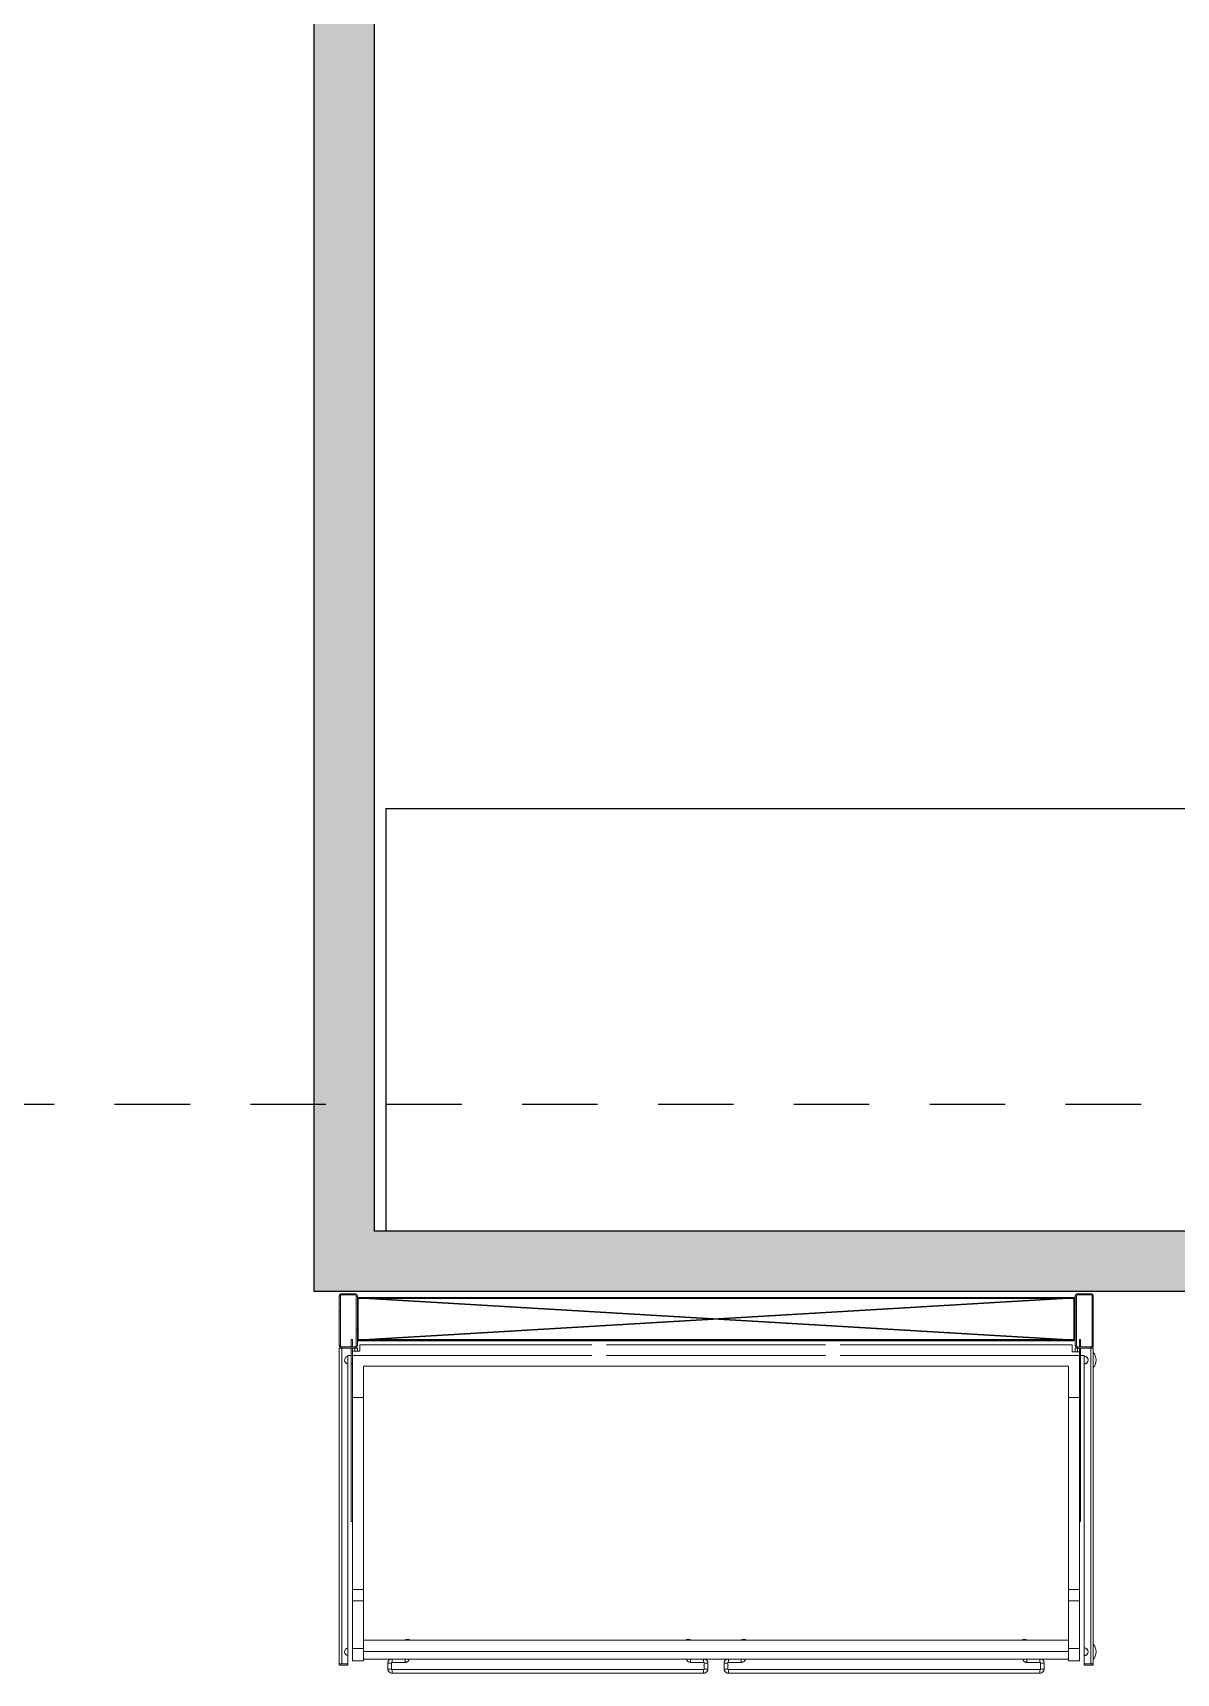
# Model space of a CAD drawing. Header units: metres. Extents: x 95 to 486, y 2972 to 3465.
# Drawn here: x 217.373 to 219.267, y 3399.112 to 3401.83 of the extents above; entities that cross this region are included whole.
import ezdxf

# ---------------------------------------------------------------- set-up
doc = ezdxf.new("R2010")
doc.units = ezdxf.units.M
doc.linetypes.add('CENTERX2', pattern=[20.32, 12.7, -2.54, 2.54, -2.54])
doc.linetypes.add('HIDDEN2', pattern=[0.1875, 0.125, -0.0625])
for name, color, linetype in [('0_MUROS', 7, 'Continuous'), ('E_INOXIGAS', 1, 'Continuous'), ('IMS - EQUIPOS', 123, 'Continuous')]:
    doc.layers.add(name, color=color, linetype=linetype)

msp = doc.modelspace()

# ---------------------------------------------------------------- hatches: boundary and pattern name
at = {"layer": '0_MUROS'}
h = msp.add_hatch(color=256, dxfattribs=at)
h.paths.add_polyline_path([(217.9386, 3404.9645), (217.8386, 3404.9645), (217.8386, 3400.0545), (217.9386, 3400.0545)])
h.paths.add_polyline_path([(220.5886, 3399.8445), (217.9386, 3399.8445), (217.9386, 3400.0545), (217.8386, 3400.0545), (217.8386, 3399.7445), (220.5886, 3399.7445)])
h.paths.add_polyline_path([(220.8386, 3399.8445), (220.5886, 3399.8445), (220.5886, 3399.5945), (220.8386, 3399.5945)])
h.paths.add_polyline_path([(220.8386, 3404.8245), (220.5886, 3404.8245), (220.5886, 3404.5745), (220.8386, 3404.5745)])
h.paths.add_polyline_path([(225.2586, 3405.1545), (224.7786, 3405.1545), (224.7786, 3404.4445), (225.2586, 3404.4445)])
h.paths.add_polyline_path([(225.2986, 3399.9345), (224.9386, 3399.9345), (224.9386, 3399.4345), (225.2986, 3399.4345)])
h.paths.add_polyline_path([(230.7786, 3404.8595), (230.4586, 3404.8595), (230.4586, 3404.5395), (230.7786, 3404.5395)])
h.paths.add_polyline_path([(230.7786, 3399.8795), (230.4586, 3399.8795), (230.4586, 3399.5595), (230.7786, 3399.5595)])

# ---------------------------------------------------------------- linework, layer by layer
for p, q in [((217.8386, 3404.9645), (217.8386, 3399.7445)), ((217.9386, 3404.9645), (217.9386, 3399.8445)), ((220.5886, 3399.8445), (217.9386, 3399.8445)), ((220.5886, 3399.7445), (217.8386, 3399.7445))]:
    msp.add_line(p, q, dxfattribs=at)
at = {"layer": '0_MUROS', "color": 2, "linetype": 'HIDDEN2'}
msp.add_line((230.4586, 3400.0545), (216.4886, 3400.0545), dxfattribs=at)
at = {"layer": 'E_INOXIGAS'}
for q in [(220.8386, 3400.5445), (217.9578, 3399.8445)]:
    msp.add_line((217.9578, 3400.5445), q, dxfattribs=at)
at = {"layer": 'IMS - EQUIPOS', "linetype": 'Continuous', "lineweight": 15}
for p, q in [((217.8827, 3399.7369), (217.8807, 3399.7369)), ((217.8807, 3399.7369), (217.8807, 3399.7109)), ((217.8827, 3399.7369), (217.8827, 3399.7109)), ((217.8847, 3399.7409), (217.8847, 3399.7389)), ((217.9067, 3399.7409), (217.8847, 3399.7409)), ((217.9067, 3399.7389), (217.8847, 3399.7389)), ((217.9067, 3399.7389), (217.9067, 3399.7409)), ((217.9107, 3399.7369), (217.9087, 3399.7369)), ((217.9087, 3399.6809), (217.9087, 3399.7369)), ((217.9107, 3399.6809), (217.9107, 3399.7369)), ((217.9116, 3399.733), (217.9107, 3399.733)), ((217.9116, 3399.6648), (217.9116, 3399.733)), ((219.0976, 3399.733), (217.9116, 3399.733)), ((217.9125, 3399.7348), (219.0967, 3399.7348)), ((219.0976, 3399.733), (219.0985, 3399.733)), ((219.0976, 3399.733), (219.0976, 3399.6648)), ((219.0985, 3399.6648), (219.0985, 3399.733)), ((219.1016, 3399.7369), (219.0996, 3399.7369)), ((219.0996, 3399.7369), (219.0996, 3399.7109)), ((219.1016, 3399.7369), (219.1016, 3399.7109)), ((219.1036, 3399.7409), (219.1036, 3399.7389)), ((219.1256, 3399.7409), (219.1036, 3399.7409)), ((219.1256, 3399.7389), (219.1036, 3399.7389)), ((219.1256, 3399.7389), (219.1256, 3399.7409)), ((219.1276, 3399.6809), (219.1276, 3399.7369)), ((219.1296, 3399.7369), (219.1276, 3399.7369)), ((219.1296, 3399.6809), (219.1296, 3399.7369)), ((217.8827, 3399.7109), (217.8807, 3399.7109)), ((217.8807, 3399.7109), (217.8807, 3399.6549)), ((217.8827, 3399.7109), (217.8827, 3399.6549)), ((219.1016, 3399.7109), (219.0996, 3399.7109)), ((219.0996, 3399.7109), (219.0996, 3399.6549)), ((219.1016, 3399.7109), (219.1016, 3399.6549)), ((217.9006, 3399.6649), (217.9026, 3399.6649)), ((217.9006, 3399.6649), (217.9006, 3399.6529)), ((217.9026, 3399.6649), (217.9026, 3399.6529)), ((217.9107, 3399.6809), (217.9087, 3399.6809)), ((217.9087, 3399.6549), (217.9087, 3399.6809)), ((217.9107, 3399.6549), (217.9107, 3399.6809)), ((217.9116, 3399.6648), (217.9107, 3399.6648)), ((217.9116, 3399.6648), (219.0976, 3399.6648)), ((219.0967, 3399.663), (217.9125, 3399.663)), ((219.0976, 3399.6648), (219.0985, 3399.6648)), ((219.1086, 3399.6649), (219.1066, 3399.6649)), ((219.1066, 3399.6649), (219.1066, 3399.6529)), ((219.1086, 3399.6649), (219.1086, 3399.6529)), ((219.1296, 3399.6809), (219.1276, 3399.6809)), ((219.1276, 3399.6549), (219.1276, 3399.6809)), ((219.1296, 3399.6549), (219.1296, 3399.6809)), ((217.8807, 3399.6549), (217.8827, 3399.6549)), ((217.8807, 3399.1277), (217.8807, 3399.6509)), ((217.8847, 3399.6509), (217.8807, 3399.6509)), ((217.8847, 3399.6529), (217.8847, 3399.6509)), ((217.8847, 3399.6529), (217.9067, 3399.6529)), ((217.8847, 3399.6509), (217.9067, 3399.6509)), ((217.8847, 3399.1277), (217.8847, 3399.6509)), ((217.8946, 3399.6384), (217.9006, 3399.6384)), ((217.8946, 3399.6384), (217.8946, 3399.1257)), ((217.9006, 3399.6509), (217.9006, 3399.6249)), ((217.9026, 3399.6509), (217.9026, 3399.6455)), ((217.9026, 3399.6384), (217.9026, 3399.6455)), ((217.9026, 3399.6455), (217.9146, 3399.6455)), ((218.2991, 3399.6384), (217.9026, 3399.6384)), ((217.9026, 3399.6384), (217.9026, 3399.5692)), ((217.9067, 3399.6509), (217.9067, 3399.6529)), ((217.9107, 3399.6509), (217.9067, 3399.6509)), ((217.9067, 3399.6455), (217.9067, 3399.6509)), ((217.9087, 3399.6549), (217.9107, 3399.6549)), ((217.9107, 3399.6455), (217.9107, 3399.6509)), ((218.2991, 3399.6564), (217.9146, 3399.6564)), ((217.9146, 3399.6455), (217.9146, 3399.6564)), ((218.6861, 3399.6564), (218.3231, 3399.6564)), ((218.6861, 3399.6384), (218.3231, 3399.6384)), ((219.0946, 3399.6564), (218.7101, 3399.6564)), ((219.1066, 3399.6384), (218.7101, 3399.6384)), ((219.0946, 3399.6564), (219.0946, 3399.6444)), ((219.0946, 3399.6444), (219.1066, 3399.6444)), ((219.0996, 3399.6549), (219.1016, 3399.6549)), ((219.0996, 3399.6444), (219.0996, 3399.6509)), ((219.1036, 3399.6509), (219.0996, 3399.6509)), ((219.1036, 3399.6529), (219.1036, 3399.6509)), ((219.1036, 3399.6529), (219.1256, 3399.6529)), ((219.1036, 3399.6509), (219.1256, 3399.6509)), ((219.1036, 3399.6444), (219.1036, 3399.6509)), ((219.1066, 3399.6509), (219.1066, 3399.6444)), ((219.1066, 3399.6384), (219.1066, 3399.6444)), ((219.1066, 3399.6384), (219.1066, 3399.5692)), ((219.1086, 3399.6509), (219.1086, 3399.6249)), ((219.1086, 3399.6384), (219.1146, 3399.6384)), ((219.1146, 3399.1257), (219.1146, 3399.6384)), ((219.1256, 3399.6509), (219.1256, 3399.6529)), ((219.1256, 3399.1277), (219.1256, 3399.6509)), ((219.1296, 3399.6509), (219.1256, 3399.6509)), ((219.1276, 3399.6549), (219.1296, 3399.6549)), ((219.1296, 3399.1277), (219.1296, 3399.6509)), ((217.9026, 3399.6249), (217.9006, 3399.6249)), ((217.9006, 3399.6249), (217.9006, 3399.3638)), ((218.7376, 3399.6209), (217.9206, 3399.6209)), ((217.9206, 3399.6209), (217.9206, 3399.5692)), ((219.0886, 3399.6209), (218.7376, 3399.6209)), ((219.0886, 3399.6209), (219.0886, 3399.5692)), ((219.1066, 3399.6249), (219.1086, 3399.6249)), ((219.1086, 3399.6249), (219.1086, 3399.3638)), ((217.9206, 3399.5692), (217.9026, 3399.5692)), ((217.9026, 3399.5692), (217.9026, 3399.2508)), ((217.9206, 3399.5692), (217.9206, 3399.2508)), ((219.1066, 3399.5692), (219.0886, 3399.5692)), ((219.0886, 3399.5692), (219.0886, 3399.2508)), ((219.1066, 3399.5692), (219.1066, 3399.2508)), ((217.9026, 3399.3638), (217.9006, 3399.3638)), ((219.1066, 3399.3638), (219.1086, 3399.3638)), ((217.9206, 3399.2508), (217.9026, 3399.2508)), ((217.9026, 3399.2508), (217.9026, 3399.2324)), ((217.9026, 3399.2324), (217.9206, 3399.2324)), ((217.9026, 3399.2324), (217.9026, 3399.1533)), ((217.9206, 3399.2508), (217.9206, 3399.2324)), ((217.9206, 3399.2324), (217.9206, 3399.1533)), ((219.1066, 3399.2508), (219.0886, 3399.2508)), ((219.0886, 3399.2508), (219.0886, 3399.2324)), ((219.0886, 3399.2324), (219.1066, 3399.2324)), ((219.0886, 3399.2324), (219.0886, 3399.1533)), ((219.1066, 3399.2508), (219.1066, 3399.2324)), ((219.1066, 3399.2324), (219.1066, 3399.1533)), ((217.9206, 3399.1533), (217.9026, 3399.1533)), ((217.9026, 3399.1533), (217.9026, 3399.1328)), ((219.0886, 3399.1667), (217.9206, 3399.1667)), ((217.9206, 3399.1533), (217.9206, 3399.1328)), ((217.9206, 3399.1483), (219.0886, 3399.1483)), ((217.9906, 3399.1681), (217.9906, 3399.1667)), ((217.9966, 3399.1667), (217.9966, 3399.1681)), ((218.4556, 3399.1681), (218.4556, 3399.1667)), ((218.4616, 3399.1667), (218.4616, 3399.1681)), ((218.5476, 3399.1681), (218.5476, 3399.1667)), ((218.5536, 3399.1667), (218.5536, 3399.1681)), ((219.0126, 3399.1681), (219.0126, 3399.1667)), ((219.0186, 3399.1667), (219.0186, 3399.1681)), ((219.1066, 3399.1533), (219.0886, 3399.1533)), ((219.0886, 3399.1533), (219.0886, 3399.1328)), ((219.1066, 3399.1533), (219.1066, 3399.1328)), ((217.8807, 3399.1277), (217.8807, 3399.1257)), ((217.8946, 3399.1277), (217.8807, 3399.1277)), ((217.8946, 3399.1257), (217.8807, 3399.1257)), ((217.8946, 3399.1277), (217.8847, 3399.1277)), ((217.9026, 3399.1328), (217.9206, 3399.1328)), ((219.0886, 3399.1353), (217.9206, 3399.1353)), ((217.9611, 3399.1292), (217.9611, 3399.1192)), ((217.9671, 3399.1192), (217.9671, 3399.1292)), ((217.9681, 3399.1302), (217.9681, 3399.1353)), ((217.9681, 3399.1353), (217.9681, 3399.1302)), ((217.9681, 3399.1302), (217.9896, 3399.1302)), ((218.4841, 3399.1183), (217.9681, 3399.1183)), ((217.9681, 3399.1183), (217.9681, 3399.1123)), ((217.9681, 3399.1182), (217.9681, 3399.1183)), ((217.9681, 3399.1123), (217.9681, 3399.1182)), ((217.9896, 3399.1302), (217.9896, 3399.1353)), ((217.9896, 3399.1353), (217.9896, 3399.1302)), ((218.4626, 3399.1302), (218.4626, 3399.1353)), ((218.4626, 3399.1353), (218.4626, 3399.1302)), ((218.4626, 3399.1302), (218.4841, 3399.1302)), ((218.4841, 3399.1302), (218.4841, 3399.1353)), ((218.4841, 3399.1353), (218.4841, 3399.1302)), ((218.4841, 3399.1183), (218.4841, 3399.1123)), ((218.4841, 3399.1182), (218.4841, 3399.1183)), ((218.4841, 3399.1123), (218.4841, 3399.1182)), ((218.4851, 3399.1292), (218.4851, 3399.1192)), ((218.4911, 3399.1192), (218.4911, 3399.1292)), ((218.5181, 3399.1292), (218.5181, 3399.1192)), ((218.5241, 3399.1192), (218.5241, 3399.1292)), ((218.5251, 3399.1302), (218.5251, 3399.1353)), ((218.5251, 3399.1353), (218.5251, 3399.1302)), ((218.5251, 3399.1302), (218.5466, 3399.1302)), ((219.0411, 3399.1183), (218.5251, 3399.1183)), ((218.5251, 3399.1183), (218.5251, 3399.1123)), ((218.5251, 3399.1182), (218.5251, 3399.1183)), ((218.5251, 3399.1123), (218.5251, 3399.1182)), ((218.5466, 3399.1302), (218.5466, 3399.1353)), ((218.5466, 3399.1353), (218.5466, 3399.1302)), ((219.0196, 3399.1302), (219.0196, 3399.1353)), ((219.0196, 3399.1353), (219.0196, 3399.1302)), ((219.0196, 3399.1302), (219.0411, 3399.1302)), ((219.0411, 3399.1302), (219.0411, 3399.1353)), ((219.0411, 3399.1353), (219.0411, 3399.1302)), ((219.0411, 3399.1183), (219.0411, 3399.1123)), ((219.0411, 3399.1182), (219.0411, 3399.1183)), ((219.0411, 3399.1123), (219.0411, 3399.1182)), ((219.0421, 3399.1292), (219.0421, 3399.1192)), ((219.0481, 3399.1192), (219.0481, 3399.1292)), ((219.0886, 3399.1328), (219.1066, 3399.1328)), ((219.1296, 3399.1277), (219.1146, 3399.1277)), ((219.1256, 3399.1277), (219.1146, 3399.1277)), ((219.1296, 3399.1257), (219.1146, 3399.1257)), ((219.1296, 3399.1277), (219.1296, 3399.1257)), ((217.9681, 3399.1123), (218.4841, 3399.1123)), ((218.5251, 3399.1123), (219.0411, 3399.1123))]:
    msp.add_line(p, q, dxfattribs=at)
at = {"layer": 'IMS - EQUIPOS', "linetype": 'Continuous'}
for p, q in [((217.9116, 3399.7339), (219.0976, 3399.7339)), ((217.9116, 3399.7339), (217.9116, 3399.6639)), ((219.0976, 3399.7339), (217.9116, 3399.7339)), ((217.9116, 3399.7339), (217.9116, 3399.6639)), ((219.0976, 3399.7339), (219.0976, 3399.6639)), ((219.0976, 3399.7339), (219.0976, 3399.6639)), ((217.9116, 3399.6639), (219.0976, 3399.6639)), ((219.0976, 3399.6639), (217.9116, 3399.6639))]:
    msp.add_line(p, q, dxfattribs=at)
at = {"layer": 'IMS - EQUIPOS', "linetype": 'CENTERX2'}
for p, q in [((217.9116, 3399.7339), (219.0976, 3399.6639)), ((217.9116, 3399.6639), (219.0976, 3399.7339)), ((219.0976, 3399.7339), (217.9116, 3399.6639)), ((219.0976, 3399.6639), (217.9116, 3399.7339))]:
    msp.add_line(p, q, dxfattribs=at)
at = {"layer": 'IMS - EQUIPOS', "linetype": 'Continuous', "lineweight": 15, "flags": 128}
for points in [[(217.9936, 3399.1678), (217.9947, 3399.1678), (217.9956, 3399.1679), (217.9962, 3399.1679), (217.9966, 3399.168), (217.9966, 3399.1681), (217.9962, 3399.1682), (217.9956, 3399.1683), (217.9947, 3399.1683), (217.9936, 3399.1683), (217.9926, 3399.1683), (217.9917, 3399.1683), (217.991, 3399.1682), (217.9907, 3399.1681), (217.9907, 3399.168), (217.991, 3399.1679), (217.9917, 3399.1679), (217.9926, 3399.1678), (217.9936, 3399.1678)], [(218.4586, 3399.1678), (218.4576, 3399.1678), (218.4567, 3399.1679), (218.456, 3399.1679), (218.4557, 3399.168), (218.4557, 3399.1681), (218.456, 3399.1682), (218.4567, 3399.1683), (218.4576, 3399.1683), (218.4586, 3399.1683), (218.4597, 3399.1683), (218.4606, 3399.1683), (218.4612, 3399.1682), (218.4616, 3399.1681), (218.4616, 3399.168), (218.4612, 3399.1679), (218.4606, 3399.1679), (218.4597, 3399.1678), (218.4586, 3399.1678)], [(218.5506, 3399.1678), (218.5517, 3399.1678), (218.5526, 3399.1679), (218.5532, 3399.1679), (218.5536, 3399.168), (218.5536, 3399.1681), (218.5532, 3399.1682), (218.5526, 3399.1683), (218.5517, 3399.1683), (218.5506, 3399.1683), (218.5496, 3399.1683), (218.5487, 3399.1683), (218.548, 3399.1682), (218.5477, 3399.1681), (218.5477, 3399.168), (218.548, 3399.1679), (218.5487, 3399.1679), (218.5496, 3399.1678), (218.5506, 3399.1678)], [(219.0156, 3399.1678), (219.0146, 3399.1678), (219.0137, 3399.1679), (219.013, 3399.1679), (219.0127, 3399.168), (219.0127, 3399.1681), (219.013, 3399.1682), (219.0137, 3399.1683), (219.0146, 3399.1683), (219.0156, 3399.1683), (219.0167, 3399.1683), (219.0176, 3399.1683), (219.0182, 3399.1682), (219.0186, 3399.1681), (219.0186, 3399.168), (219.0182, 3399.1679), (219.0176, 3399.1679), (219.0167, 3399.1678), (219.0156, 3399.1678)], [(217.9671, 3399.1292), (217.9671, 3399.1292), (217.9667, 3399.1291), (217.9661, 3399.129), (217.9652, 3399.129), (217.9641, 3399.1289), (217.9631, 3399.129), (217.9622, 3399.129), (217.9615, 3399.1291), (217.9612, 3399.1292), (217.9611, 3399.1292)], [(217.9671, 3399.1192), (217.9671, 3399.1192), (217.9667, 3399.1191), (217.9661, 3399.119), (217.9652, 3399.119), (217.9641, 3399.119), (217.9631, 3399.119), (217.9622, 3399.119), (217.9615, 3399.1191), (217.9612, 3399.1192), (217.9611, 3399.1192)], [(218.4851, 3399.1192), (218.4851, 3399.1192), (218.4853, 3399.1192), (218.4858, 3399.1191), (218.4866, 3399.119), (218.4876, 3399.119), (218.4887, 3399.119), (218.4896, 3399.119), (218.4904, 3399.1191), (218.491, 3399.1192), (218.4911, 3399.1192)], [(218.5241, 3399.1292), (218.5241, 3399.1292), (218.5237, 3399.1291), (218.5231, 3399.129), (218.5222, 3399.129), (218.5211, 3399.1289), (218.5201, 3399.129), (218.5192, 3399.129), (218.5185, 3399.1291), (218.5182, 3399.1292), (218.5181, 3399.1292)], [(218.5241, 3399.1192), (218.5241, 3399.1192), (218.5237, 3399.1191), (218.5231, 3399.119), (218.5222, 3399.119), (218.5211, 3399.119), (218.5201, 3399.119), (218.5192, 3399.119), (218.5185, 3399.1191), (218.5182, 3399.1192), (218.5181, 3399.1192)], [(219.0421, 3399.1192), (219.0421, 3399.1192), (219.0423, 3399.1192), (219.0428, 3399.1191), (219.0436, 3399.119), (219.0446, 3399.119), (219.0457, 3399.119), (219.0466, 3399.119), (219.0474, 3399.1191), (219.048, 3399.1192), (219.0481, 3399.1192), (219.0481, 3399.1192)]]:
    msp.add_lwpolyline(points, dxfattribs=at)
at = {"layer": 'IMS - EQUIPOS', "linetype": 'Continuous', "lineweight": 15}
for centre, radius, start, end in [((217.8847, 3399.7369), 0.004, 90, 180), ((217.8847, 3399.7369), 0.002, 90, 180), ((217.9067, 3399.7369), 0.004, 0, 90), ((217.9067, 3399.7369), 0.002, 0, 90), ((219.1036, 3399.7369), 0.004, 90, 180), ((219.1036, 3399.7369), 0.002, 90, 180), ((219.1256, 3399.7369), 0.004, 0, 90), ((219.1256, 3399.7369), 0.002, 0, 90), ((217.8847, 3399.6549), 0.004, 180, 270), ((217.8847, 3399.6549), 0.002, 180, 270), ((217.8957, 3399.6309), 0.0065, 99.7431, 260.2569), ((217.9067, 3399.6549), 0.002, 270, 0), ((217.9067, 3399.6549), 0.004, 270, 0), ((219.1036, 3399.6549), 0.004, 180, 270), ((219.1036, 3399.6549), 0.002, 180, 270), ((219.1146, 3399.6309), 0.0065, 270, 90), ((219.1146, 3399.6309), 0.00635, 270, 90), ((219.1256, 3399.6549), 0.004, 270, 0), ((219.1256, 3399.6549), 0.002, 270, 0), ((217.8957, 3399.1477), 0.0065, 99.7431, 260.2569), ((219.1146, 3399.1477), 0.0065, 270, 90), ((219.1146, 3399.1477), 0.00635, 270, 90), ((217.9634, 3399.1375), 0.00858, 254.9105, 275.1273), ((217.9641, 3399.1322), 0.0133, 256.9388, 283.0637), ((217.965, 3399.1361), 0.00721, 262.9214, 287.0407), ((218.4881, 3399.1421), 0.0133, 256.9335, 283.0665), ((218.4881, 3399.1421), 0.0133, 256.936, 283.0618), ((218.4881, 3399.1322), 0.0133, 256.9335, 283.0665), ((218.5204, 3399.1375), 0.00858, 254.9105, 275.1273), ((218.5211, 3399.1322), 0.0133, 256.9388, 283.0637), ((218.522, 3399.1361), 0.00721, 262.9214, 287.0407), ((219.0451, 3399.1421), 0.0133, 256.9335, 283.0665), ((219.0451, 3399.1421), 0.0133, 256.936, 283.0618), ((219.0451, 3399.1322), 0.0133, 256.9335, 283.0665)]:
    msp.add_arc(centre, radius, start, end, dxfattribs=at)
for points, knots in [([(217.9125, 3399.7348), (217.9123, 3399.7348), (217.9119, 3399.7347), (217.9113, 3399.7344), (217.9109, 3399.7339), (217.9108, 3399.7334), (217.9107, 3399.7331), (217.9107, 3399.733)], [0, 0, 0, 0, 0.225341, 0.450723, 0.676104, 0.901486, 1, 1, 1, 1]), ([(217.9116, 3399.733), (217.9117, 3399.7332), (217.9118, 3399.7336), (217.912, 3399.7342), (217.9122, 3399.7346), (217.9124, 3399.7348), (217.9125, 3399.7348), (217.9125, 3399.7348)], [0, 0, 0, 0, 0.225341, 0.450723, 0.676104, 0.901486, 1, 1, 1, 1]), ([(217.9118, 3399.7335), (217.9118, 3399.7334), (217.9117, 3399.7333), (217.9116, 3399.7331), (217.9116, 3399.733)], [0, 0, 0, 0, 0.393654, 1, 1, 1, 1]), ([(219.0985, 3399.733), (219.0985, 3399.7332), (219.0985, 3399.7336), (219.0981, 3399.7342), (219.0976, 3399.7346), (219.0971, 3399.7348), (219.0968, 3399.7348), (219.0967, 3399.7348)], [0, 0, 0, 0, 0.225341, 0.450723, 0.676104, 0.901486, 1, 1, 1, 1]), ([(219.0967, 3399.7348), (219.0968, 3399.7348), (219.0969, 3399.7347), (219.0971, 3399.7344), (219.0973, 3399.7339), (219.0975, 3399.7334), (219.0976, 3399.7331), (219.0976, 3399.733)], [0, 0, 0, 0, 0.225341, 0.450723, 0.676104, 0.901486, 1, 1, 1, 1]), ([(219.0976, 3399.733), (219.0976, 3399.7331), (219.0976, 3399.7333), (219.0975, 3399.7334), (219.0975, 3399.7335)], [0, 0, 0, 0, 0.759998, 1, 1, 1, 1]), ([(217.9107, 3399.6648), (217.9108, 3399.6646), (217.9108, 3399.6641), (217.9111, 3399.6636), (217.9116, 3399.6632), (217.9121, 3399.663), (217.9124, 3399.663), (217.9125, 3399.663)], [0, 0, 0, 0, 0.225341, 0.450723, 0.676104, 0.901486, 1, 1, 1, 1]), ([(217.9116, 3399.6648), (217.9116, 3399.6647), (217.9117, 3399.6645), (217.9118, 3399.6643), (217.9118, 3399.6643)], [0, 0, 0, 0, 0.754737, 1, 1, 1, 1]), ([(217.9125, 3399.663), (217.9125, 3399.663), (217.9123, 3399.6631), (217.9121, 3399.6634), (217.9119, 3399.6639), (217.9118, 3399.6644), (217.9117, 3399.6647), (217.9116, 3399.6648)], [0, 0, 0, 0, 0.225341, 0.450723, 0.676104, 0.901486, 1, 1, 1, 1]), ([(219.0967, 3399.663), (219.097, 3399.663), (219.0974, 3399.6631), (219.0979, 3399.6634), (219.0983, 3399.6639), (219.0985, 3399.6644), (219.0985, 3399.6647), (219.0985, 3399.6648)], [0, 0, 0, 0, 0.225341, 0.450723, 0.676104, 0.901486, 1, 1, 1, 1]), ([(219.0976, 3399.6648), (219.0976, 3399.6646), (219.0974, 3399.6641), (219.0972, 3399.6636), (219.097, 3399.6632), (219.0969, 3399.663), (219.0968, 3399.663), (219.0967, 3399.663)], [0, 0, 0, 0, 0.225341, 0.450723, 0.676104, 0.901486, 1, 1, 1, 1]), ([(219.0975, 3399.6643), (219.0975, 3399.6644), (219.0976, 3399.6645), (219.0976, 3399.6647), (219.0976, 3399.6648)], [0, 0, 0, 0, 0.399235, 1, 1, 1, 1]), ([(219.1296, 3399.6185), (219.1302, 3399.6192), (219.1315, 3399.6208), (219.1329, 3399.6237), (219.1338, 3399.6268), (219.1342, 3399.6301), (219.1341, 3399.6334), (219.1334, 3399.6366), (219.1321, 3399.6397), (219.1309, 3399.6419), (219.1299, 3399.643), (219.1296, 3399.6432)], [0, 0, 0, 0, 0.106179, 0.22664, 0.350594, 0.471053, 0.595006, 0.715468, 0.839424, 0.959888, 1, 1, 1, 1]), ([(219.1296, 3399.1353), (219.1302, 3399.136), (219.1315, 3399.1376), (219.1329, 3399.1405), (219.1338, 3399.1436), (219.1342, 3399.1469), (219.1341, 3399.1502), (219.1334, 3399.1535), (219.1321, 3399.1565), (219.1309, 3399.1587), (219.1299, 3399.1598), (219.1296, 3399.1601)], [0, 0, 0, 0, 0.106179, 0.22664, 0.350594, 0.471053, 0.595006, 0.715468, 0.839424, 0.959888, 1, 1, 1, 1]), ([(217.9648, 3399.1353), (217.9646, 3399.1352), (217.964, 3399.1349), (217.9632, 3399.1342), (217.9622, 3399.133), (217.9615, 3399.1317), (217.9612, 3399.1304), (217.9612, 3399.1295), (217.9611, 3399.1292)], [0, 0, 0, 0, 0.064652, 0.264145, 0.463592, 0.662972, 0.862276, 1, 1, 1, 1]), ([(217.9611, 3399.1192), (217.9612, 3399.1189), (217.9612, 3399.1181), (217.9615, 3399.1168), (217.9622, 3399.1154), (217.9631, 3399.1143), (217.9643, 3399.1133), (217.9656, 3399.1127), (217.967, 3399.1123), (217.9678, 3399.1123), (217.9681, 3399.1123)], [0, 0, 0, 0, 0.093304, 0.228554, 0.363921, 0.499297, 0.634701, 0.770151, 0.905655, 1, 1, 1, 1]), ([(217.9671, 3399.1292), (217.9671, 3399.1293), (217.9671, 3399.1294), (217.9673, 3399.1297), (217.9675, 3399.13), (217.9678, 3399.1302), (217.9681, 3399.1302), (217.9681, 3399.1302)], [0, 0, 0, 0, 0.094551, 0.346256, 0.597741, 0.83867, 1, 1, 1, 1]), ([(217.9681, 3399.1183), (217.9681, 3399.1183), (217.9679, 3399.1183), (217.9676, 3399.1184), (217.9674, 3399.1186), (217.9672, 3399.1189), (217.9671, 3399.1191), (217.9671, 3399.1192)], [0, 0, 0, 0, 0.092475, 0.314844, 0.545211, 0.784489, 1, 1, 1, 1]), ([(217.9896, 3399.1302), (217.99, 3399.1302), (217.9908, 3399.1302), (217.9921, 3399.1306), (217.9935, 3399.1313), (217.9946, 3399.1322), (217.9956, 3399.1334), (217.9961, 3399.1344), (217.9963, 3399.1351), (217.9963, 3399.1353)], [0, 0, 0, 0, 0.112755, 0.276845, 0.441111, 0.605365, 0.76958, 0.933741, 1, 1, 1, 1]), ([(218.4559, 3399.1353), (218.456, 3399.1351), (218.4561, 3399.1344), (218.4567, 3399.1334), (218.4576, 3399.1322), (218.4588, 3399.1313), (218.4601, 3399.1306), (218.4615, 3399.1302), (218.4623, 3399.1302), (218.4626, 3399.1302)], [0, 0, 0, 0, 0.065606, 0.229566, 0.393536, 0.557541, 0.721601, 0.885727, 1, 1, 1, 1]), ([(218.4841, 3399.1302), (218.4842, 3399.1302), (218.4844, 3399.1302), (218.4846, 3399.1301), (218.4849, 3399.1299), (218.4851, 3399.1295), (218.4851, 3399.1293), (218.4851, 3399.1292)], [0, 0, 0, 0, 0.092475, 0.314844, 0.545211, 0.784489, 1, 1, 1, 1]), ([(218.4841, 3399.1123), (218.4845, 3399.1123), (218.4853, 3399.1123), (218.4866, 3399.1127), (218.488, 3399.1133), (218.4891, 3399.1143), (218.4901, 3399.1154), (218.4907, 3399.1168), (218.4911, 3399.1181), (218.4911, 3399.1189), (218.4911, 3399.1192)], [0, 0, 0, 0, 0.093091, 0.228564, 0.364183, 0.499791, 0.635369, 0.7709, 0.90638, 1, 1, 1, 1]), ([(218.4851, 3399.1192), (218.4851, 3399.1192), (218.4851, 3399.119), (218.485, 3399.1187), (218.4848, 3399.1184), (218.4844, 3399.1183), (218.4842, 3399.1183), (218.4841, 3399.1183)], [0, 0, 0, 0, 0.094551, 0.346256, 0.597741, 0.83867, 1, 1, 1, 1]), ([(218.4911, 3399.1292), (218.4911, 3399.1295), (218.4911, 3399.1304), (218.4907, 3399.1317), (218.4901, 3399.133), (218.4891, 3399.1342), (218.4882, 3399.1349), (218.4876, 3399.1352), (218.4875, 3399.1353)], [0, 0, 0, 0, 0.137246, 0.336192, 0.535311, 0.734441, 0.933615, 1, 1, 1, 1]), ([(218.5218, 3399.1353), (218.5216, 3399.1352), (218.521, 3399.1349), (218.5202, 3399.1342), (218.5192, 3399.133), (218.5185, 3399.1317), (218.5182, 3399.1304), (218.5182, 3399.1295), (218.5181, 3399.1292)], [0, 0, 0, 0, 0.064652, 0.264145, 0.463592, 0.662972, 0.862276, 1, 1, 1, 1]), ([(218.5181, 3399.1192), (218.5182, 3399.1189), (218.5182, 3399.1181), (218.5185, 3399.1168), (218.5192, 3399.1154), (218.5201, 3399.1143), (218.5213, 3399.1133), (218.5226, 3399.1127), (218.524, 3399.1123), (218.5248, 3399.1123), (218.5251, 3399.1123)], [0, 0, 0, 0, 0.093304, 0.228554, 0.363921, 0.499297, 0.634701, 0.770151, 0.905655, 1, 1, 1, 1]), ([(218.5241, 3399.1292), (218.5241, 3399.1293), (218.5241, 3399.1294), (218.5243, 3399.1297), (218.5245, 3399.13), (218.5248, 3399.1302), (218.5251, 3399.1302), (218.5251, 3399.1302)], [0, 0, 0, 0, 0.094551, 0.346256, 0.597741, 0.83867, 1, 1, 1, 1]), ([(218.5251, 3399.1183), (218.5251, 3399.1183), (218.5249, 3399.1183), (218.5246, 3399.1184), (218.5244, 3399.1186), (218.5242, 3399.1189), (218.5241, 3399.1191), (218.5241, 3399.1192)], [0, 0, 0, 0, 0.092475, 0.314844, 0.545211, 0.784489, 1, 1, 1, 1]), ([(218.5466, 3399.1302), (218.547, 3399.1302), (218.5478, 3399.1302), (218.5491, 3399.1306), (218.5505, 3399.1313), (218.5516, 3399.1322), (218.5526, 3399.1334), (218.5531, 3399.1344), (218.5533, 3399.1351), (218.5533, 3399.1353)], [0, 0, 0, 0, 0.112755, 0.276845, 0.441111, 0.605365, 0.76958, 0.933741, 1, 1, 1, 1]), ([(219.0129, 3399.1353), (219.013, 3399.1351), (219.0131, 3399.1344), (219.0137, 3399.1334), (219.0146, 3399.1322), (219.0158, 3399.1313), (219.0171, 3399.1306), (219.0185, 3399.1302), (219.0193, 3399.1302), (219.0196, 3399.1302)], [0, 0, 0, 0, 0.065606, 0.229566, 0.393536, 0.557541, 0.721601, 0.885727, 1, 1, 1, 1]), ([(219.0411, 3399.1302), (219.0412, 3399.1302), (219.0414, 3399.1302), (219.0416, 3399.1301), (219.0419, 3399.1299), (219.0421, 3399.1295), (219.0421, 3399.1293), (219.0421, 3399.1292)], [0, 0, 0, 0, 0.092475, 0.314844, 0.545211, 0.784489, 1, 1, 1, 1]), ([(219.0411, 3399.1123), (219.0415, 3399.1123), (219.0423, 3399.1123), (219.0436, 3399.1127), (219.045, 3399.1133), (219.0461, 3399.1143), (219.0471, 3399.1154), (219.0477, 3399.1168), (219.0481, 3399.1181), (219.0481, 3399.1189), (219.0481, 3399.1192)], [0, 0, 0, 0, 0.093091, 0.228564, 0.364183, 0.499791, 0.635369, 0.7709, 0.90638, 1, 1, 1, 1]), ([(219.0421, 3399.1192), (219.0421, 3399.1192), (219.0421, 3399.119), (219.042, 3399.1187), (219.0418, 3399.1184), (219.0414, 3399.1183), (219.0412, 3399.1183), (219.0411, 3399.1183)], [0, 0, 0, 0, 0.094551, 0.346256, 0.597741, 0.83867, 1, 1, 1, 1]), ([(219.0481, 3399.1292), (219.0481, 3399.1295), (219.0481, 3399.1304), (219.0477, 3399.1317), (219.0471, 3399.133), (219.0461, 3399.1342), (219.0452, 3399.1349), (219.0446, 3399.1352), (219.0445, 3399.1353)], [0, 0, 0, 0, 0.137246, 0.336192, 0.535311, 0.734441, 0.933615, 1, 1, 1, 1])]:
    msp.add_open_spline(points, degree=3, knots=knots, dxfattribs=at)

doc.saveas('drawing.dxf')
